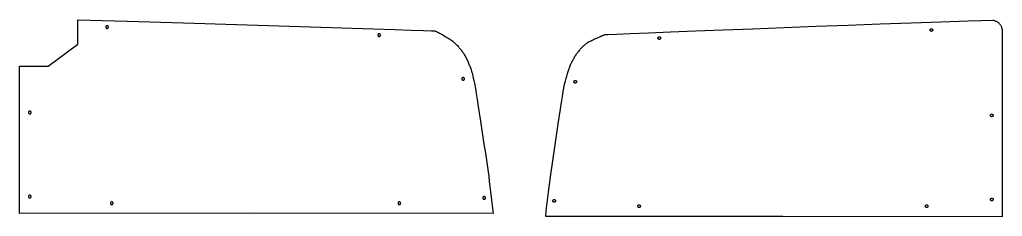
# Model space of a CAD drawing. Extents: x 487 to 8409, y -9760 to -1702.
# Drawn here: x 5910 to 7373, y -3985 to -3692 of the extents above; entities that cross this region are included whole.
import ezdxf

# ---------------------------------------------------------------- set-up
doc = ezdxf.new("R2010")
doc.units = 0
doc.layers.add('Default_Layer', color=1, linetype='CONTINUOUS')

msp = doc.modelspace()

# ---------------------------------------------------------------- linework, layer by layer
at = {"layer": 'Default_Layer'}
for points in [[(6614.6, -3980.1), (6261.4, -3979.8), (5910.1, -3980.2), (5910.1, -3761.2), (5952.3, -3761.2), (5996.8, -3728.6), (5996.8, -3692.1), (6070.2, -3694.4), (6153.9, -3697), (6327.5, -3702.3), (6405, -3704.7), (6468.3, -3706.7), (6492.6, -3707.5), (6511.1, -3708.1), (6522.9, -3708.5), (6526, -3708.6), (6526.9, -3708.7), (6527.2, -3708.7), (6528.1, -3708.9), (6528.9, -3709.2), (6529.7, -3709.5), (6530.5, -3709.8), (6531.3, -3710.2), (6532, -3710.6), (6533.6, -3711.4), (6534.9, -3712.1), (6537.1, -3713.3), (6540, -3714.9), (6543.4, -3716.9), (6545.1, -3717.9), (6546.9, -3719), (6548.6, -3720.1), (6550.3, -3721.1), (6551.9, -3722.2), (6553.3, -3723.2), (6554.7, -3724.2), (6555.3, -3724.7), (6555.8, -3725.1), (6556.8, -3726), (6557.8, -3726.9), (6558.8, -3727.8), (6559.8, -3728.8), (6560.8, -3729.8), (6561.7, -3730.7), (6562.6, -3731.8), (6563.5, -3732.8), (6564.4, -3733.8), (6565.3, -3734.9), (6566.1, -3735.9), (6567, -3737), (6567.8, -3738.1), (6568.6, -3739.2), (6569.3, -3740.3), (6570.1, -3741.4), (6570.9, -3742.6), (6571.6, -3743.8), (6572.3, -3745), (6573, -3746.2), (6573.7, -3747.5), (6574.4, -3748.8), (6575.1, -3750.1), (6575.7, -3751.4), (6576.4, -3752.8), (6577, -3754.2), (6577.6, -3755.5), (6578.2, -3756.9), (6578.8, -3758.3), (6579.3, -3759.7), (6579.9, -3761), (6580.4, -3762.4), (6580.9, -3763.8), (6581.4, -3765.3), (6581.9, -3766.9), (6582.4, -3768.5), (6582.9, -3770.1), (6583.4, -3771.9), (6583.9, -3773.6), (6584.3, -3775.4), (6585.2, -3779), (6586.1, -3782.7), (6586.9, -3786.3), (6587.7, -3789.9), (6588.1, -3792), (6588.6, -3794.7), (6589.1, -3798), (6589.7, -3801.9), (6591.1, -3810.8), (6592.6, -3821), (6595.9, -3842.9), (6597.5, -3853.6), (6598.9, -3863.5), (6600, -3870.3), (6601, -3877.1), (6603.2, -3890.8), (6604.2, -3897.6), (6605.2, -3904.5), (6606.2, -3911.3), (6607.2, -3918.2), (6608.1, -3925.2), (6609, -3932.7), (6609.9, -3940.4), (6610.9, -3948.3), (6612.7, -3964.3), (6613.7, -3972.3), (6614.6, -3980.1)], [(7372.6, -3706.9), (7372.5, -3706.8), (7372.4, -3705.9), (7372.1, -3705), (7371.9, -3704.1), (7371.6, -3703.3), (7371.2, -3702.5), (7370.8, -3701.7), (7370.4, -3700.9), (7369.9, -3700.2), (7369.3, -3699.5), (7368.8, -3698.8), (7368.2, -3698.1), (7367.6, -3697.5), (7366.9, -3696.9), (7366.2, -3696.4), (7365.5, -3695.9), (7364.7, -3695.4), (7363.9, -3695), (7363.1, -3694.6), (7362.3, -3694.2), (7361.5, -3693.9), (7360.7, -3693.7), (7360, -3693.5), (7359.2, -3693.4), (7358.4, -3693.2), (7358.3, -3693.2), (7340.5, -3693.8), (7321.5, -3694.4), (7280.8, -3695.8), (7236.9, -3697.4), (7190.8, -3699), (7143.3, -3700.7), (7095.3, -3702.5), (7047.7, -3704.3), (7001.3, -3706.1), (6957.1, -3707.8), (6915.8, -3709.4), (6878.5, -3710.8), (6845.9, -3712.1), (6818.9, -3713.2), (6798.4, -3714.1), (6785.3, -3714.6), (6781.8, -3714.8), (6780.9, -3714.9), (6780.5, -3714.9), (6779.7, -3715.1), (6778.9, -3715.4), (6778.1, -3715.7), (6777.3, -3716), (6776.5, -3716.4), (6775.7, -3716.8), (6774.2, -3717.5), (6773.7, -3717.8), (6772.8, -3718.2), (6770.5, -3719.2), (6767.5, -3720.5), (6765.8, -3721.3), (6764, -3722.1), (6762.2, -3723), (6760.4, -3723.9), (6758.6, -3724.8), (6756.9, -3725.8), (6755.3, -3726.7), (6754.5, -3727.2), (6753.8, -3727.6), (6753.1, -3728.1), (6752.4, -3728.6), (6751.8, -3729), (6751.3, -3729.4), (6750.3, -3730.3), (6749.3, -3731.2), (6748.3, -3732.2), (6747.3, -3733.1), (6746.3, -3734.1), (6745.4, -3735.1), (6744.5, -3736.1), (6743.6, -3737.1), (6742.7, -3738.1), (6741.8, -3739.2), (6741, -3740.3), (6740.1, -3741.3), (6739.3, -3742.4), (6738.5, -3743.5), (6737.7, -3744.6), (6737, -3745.8), (6736.2, -3746.9), (6735.5, -3748.1), (6734.8, -3749.3), (6734.1, -3750.6), (6733.4, -3751.8), (6732.7, -3753.1), (6732, -3754.4), (6731.4, -3755.8), (6730.7, -3757.1), (6730.1, -3758.5), (6729.5, -3759.9), (6728.9, -3761.2), (6728.3, -3762.6), (6727.8, -3764), (6727.2, -3765.4), (6726.7, -3766.7), (6726.2, -3768.1), (6725.7, -3769.6), (6725.2, -3771.2), (6724.7, -3772.8), (6724.2, -3774.5), (6723.7, -3776.2), (6723.2, -3777.9), (6722.8, -3779.7), (6721.8, -3783.4), (6721, -3787), (6720.1, -3790.7), (6719.4, -3794.2), (6719, -3796.3), (6718.5, -3799), (6717.9, -3802.4), (6717.3, -3806.2), (6716, -3815.1), (6714.4, -3825.3), (6711.2, -3847.2), (6709.6, -3858), (6708.1, -3867.8), (6707.1, -3874.6), (6706.1, -3881.5), (6703.9, -3895.1), (6702.9, -3902), (6701.9, -3908.8), (6700.9, -3915.6), (6699.9, -3922.5), (6699, -3929.6), (6698.1, -3937), (6697.1, -3944.7), (6696.2, -3952.6), (6694.3, -3968.6), (6693.4, -3976.6), (6692.5, -3984.5), (7045.7, -3984.1), (7372.6, -3984.6), (7372.6, -3712), (7372.6, -3706.9)], [(6038.2, -3703.1), (6038.2, -3703.3), (6038.2, -3703.5), (6038.2, -3703.7), (6038.3, -3703.9), (6038.4, -3704.1), (6038.5, -3704.3), (6038.6, -3704.4), (6038.7, -3704.6), (6038.9, -3704.7), (6039, -3704.8), (6039.2, -3704.9), (6039.4, -3705), (6039.6, -3705), (6039.8, -3705.1), (6040, -3705.1), (6040.2, -3705.1), (6040.4, -3705.1), (6040.6, -3705.1), (6040.8, -3705), (6040.9, -3705), (6041.1, -3704.9), (6041.3, -3704.8), (6041.4, -3704.7), (6041.6, -3704.6), (6041.7, -3704.4), (6041.8, -3704.3), (6041.9, -3704.1), (6042, -3703.9), (6042.1, -3703.7), (6042.1, -3703.5), (6042.1, -3703.3), (6042.2, -3703.1), (6042.1, -3702.9), (6042.1, -3702.7), (6042.1, -3702.5), (6042, -3702.4), (6041.9, -3702.2), (6041.8, -3702), (6041.7, -3701.9), (6041.6, -3701.7), (6041.4, -3701.6), (6041.3, -3701.5), (6041.1, -3701.4), (6040.9, -3701.3), (6040.8, -3701.2), (6040.6, -3701.2), (6040.4, -3701.1), (6040.2, -3701.1), (6040, -3701.1), (6039.8, -3701.2), (6039.6, -3701.2), (6039.4, -3701.3), (6039.2, -3701.4), (6039, -3701.5), (6038.9, -3701.6), (6038.7, -3701.7), (6038.6, -3701.9), (6038.5, -3702), (6038.4, -3702.2), (6038.3, -3702.4), (6038.2, -3702.5), (6038.2, -3702.7), (6038.2, -3702.9), (6038.2, -3703.1)], [(6443.2, -3715.1), (6443.2, -3715.3), (6443.2, -3715.5), (6443.2, -3715.7), (6443.3, -3715.9), (6443.4, -3716.1), (6443.5, -3716.3), (6443.6, -3716.4), (6443.7, -3716.6), (6443.9, -3716.7), (6444, -3716.8), (6444.2, -3716.9), (6444.4, -3717), (6444.6, -3717), (6444.8, -3717.1), (6445, -3717.1), (6445.2, -3717.1), (6445.4, -3717.1), (6445.6, -3717.1), (6445.8, -3717), (6445.9, -3717), (6446.1, -3716.9), (6446.3, -3716.8), (6446.4, -3716.7), (6446.6, -3716.6), (6446.7, -3716.4), (6446.8, -3716.3), (6446.9, -3716.1), (6447, -3715.9), (6447.1, -3715.7), (6447.1, -3715.5), (6447.1, -3715.3), (6447.2, -3715.1), (6447.1, -3714.9), (6447.1, -3714.7), (6447.1, -3714.5), (6447, -3714.4), (6446.9, -3714.2), (6446.8, -3714), (6446.7, -3713.9), (6446.6, -3713.7), (6446.4, -3713.6), (6446.3, -3713.5), (6446.1, -3713.4), (6445.9, -3713.3), (6445.8, -3713.2), (6445.6, -3713.2), (6445.4, -3713.1), (6445.2, -3713.1), (6445, -3713.1), (6444.8, -3713.2), (6444.6, -3713.2), (6444.4, -3713.3), (6444.2, -3713.4), (6444, -3713.5), (6443.9, -3713.6), (6443.7, -3713.7), (6443.6, -3713.9), (6443.5, -3714), (6443.4, -3714.2), (6443.3, -3714.4), (6443.2, -3714.5), (6443.2, -3714.7), (6443.2, -3714.9), (6443.2, -3715.1)], [(7268.9, -3707.5), (7268.9, -3707.7), (7268.9, -3707.9), (7268.8, -3708.1), (7268.8, -3708.2), (7268.7, -3708.4), (7268.6, -3708.6), (7268.5, -3708.7), (7268.3, -3708.9), (7268.2, -3709), (7268, -3709.1), (7267.9, -3709.2), (7267.7, -3709.3), (7267.5, -3709.4), (7267.3, -3709.4), (7267.1, -3709.5), (7266.9, -3709.5), (7266.7, -3709.5), (7266.5, -3709.4), (7266.3, -3709.4), (7266.1, -3709.3), (7266, -3709.2), (7265.8, -3709.1), (7265.7, -3709), (7265.5, -3708.9), (7265.4, -3708.7), (7265.3, -3708.6), (7265.2, -3708.4), (7265.1, -3708.2), (7265, -3708.1), (7265, -3707.9), (7264.9, -3707.7), (7264.9, -3707.5), (7264.9, -3707.3), (7265, -3707.1), (7265, -3706.9), (7265.1, -3706.7), (7265.2, -3706.5), (7265.3, -3706.3), (7265.4, -3706.2), (7265.5, -3706), (7265.7, -3705.9), (7265.8, -3705.8), (7266, -3705.7), (7266.1, -3705.6), (7266.3, -3705.6), (7266.5, -3705.5), (7266.7, -3705.5), (7266.9, -3705.5), (7267.1, -3705.5), (7267.3, -3705.5), (7267.5, -3705.6), (7267.7, -3705.6), (7267.9, -3705.7), (7268, -3705.8), (7268.2, -3705.9), (7268.3, -3706), (7268.5, -3706.2), (7268.6, -3706.3), (7268.7, -3706.5), (7268.8, -3706.7), (7268.8, -3706.9), (7268.9, -3707.1), (7268.9, -3707.3), (7268.9, -3707.5)], [(6863.9, -3719.5), (6863.9, -3719.7), (6863.9, -3719.9), (6863.8, -3720.1), (6863.8, -3720.2), (6863.7, -3720.4), (6863.6, -3720.6), (6863.5, -3720.7), (6863.3, -3720.9), (6863.2, -3721), (6863, -3721.1), (6862.9, -3721.2), (6862.7, -3721.3), (6862.5, -3721.4), (6862.3, -3721.4), (6862.1, -3721.5), (6861.9, -3721.5), (6861.7, -3721.5), (6861.5, -3721.4), (6861.3, -3721.4), (6861.1, -3721.3), (6861, -3721.2), (6860.8, -3721.1), (6860.7, -3721), (6860.5, -3720.9), (6860.4, -3720.7), (6860.3, -3720.6), (6860.2, -3720.4), (6860.1, -3720.2), (6860, -3720.1), (6860, -3719.9), (6859.9, -3719.7), (6859.9, -3719.5), (6859.9, -3719.3), (6860, -3719.1), (6860, -3718.9), (6860.1, -3718.7), (6860.2, -3718.5), (6860.3, -3718.3), (6860.4, -3718.2), (6860.5, -3718), (6860.7, -3717.9), (6860.8, -3717.8), (6861, -3717.7), (6861.1, -3717.6), (6861.3, -3717.6), (6861.5, -3717.5), (6861.7, -3717.5), (6861.9, -3717.5), (6862.1, -3717.5), (6862.3, -3717.5), (6862.5, -3717.6), (6862.7, -3717.6), (6862.9, -3717.7), (6863, -3717.8), (6863.2, -3717.9), (6863.3, -3718), (6863.5, -3718.2), (6863.6, -3718.3), (6863.7, -3718.5), (6863.8, -3718.7), (6863.8, -3718.9), (6863.9, -3719.1), (6863.9, -3719.3), (6863.9, -3719.5)], [(6568.2, -3780.1), (6568.2, -3780.3), (6568.2, -3780.5), (6568.2, -3780.7), (6568.3, -3780.9), (6568.4, -3781.1), (6568.5, -3781.3), (6568.6, -3781.4), (6568.7, -3781.6), (6568.9, -3781.7), (6569, -3781.8), (6569.2, -3781.9), (6569.4, -3782), (6569.6, -3782), (6569.8, -3782.1), (6570, -3782.1), (6570.2, -3782.1), (6570.4, -3782.1), (6570.6, -3782.1), (6570.8, -3782), (6570.9, -3782), (6571.1, -3781.9), (6571.3, -3781.8), (6571.4, -3781.7), (6571.6, -3781.6), (6571.7, -3781.4), (6571.8, -3781.3), (6571.9, -3781.1), (6572, -3780.9), (6572.1, -3780.7), (6572.1, -3780.5), (6572.1, -3780.3), (6572.2, -3780.1), (6572.1, -3779.9), (6572.1, -3779.7), (6572.1, -3779.5), (6572, -3779.4), (6571.9, -3779.2), (6571.8, -3779), (6571.7, -3778.9), (6571.6, -3778.7), (6571.4, -3778.6), (6571.3, -3778.5), (6571.1, -3778.4), (6570.9, -3778.3), (6570.8, -3778.2), (6570.6, -3778.2), (6570.4, -3778.1), (6570.2, -3778.1), (6570, -3778.1), (6569.8, -3778.2), (6569.6, -3778.2), (6569.4, -3778.3), (6569.2, -3778.4), (6569, -3778.5), (6568.9, -3778.6), (6568.7, -3778.7), (6568.6, -3778.9), (6568.5, -3779), (6568.4, -3779.2), (6568.3, -3779.4), (6568.2, -3779.5), (6568.2, -3779.7), (6568.2, -3779.9), (6568.2, -3780.1)], [(6738.9, -3784.5), (6738.9, -3784.7), (6738.9, -3784.9), (6738.8, -3785.1), (6738.8, -3785.2), (6738.7, -3785.4), (6738.6, -3785.6), (6738.5, -3785.7), (6738.3, -3785.9), (6738.2, -3786), (6738, -3786.1), (6737.9, -3786.2), (6737.7, -3786.3), (6737.5, -3786.4), (6737.3, -3786.4), (6737.1, -3786.5), (6736.9, -3786.5), (6736.7, -3786.5), (6736.5, -3786.4), (6736.3, -3786.4), (6736.1, -3786.3), (6736, -3786.2), (6735.8, -3786.1), (6735.7, -3786), (6735.5, -3785.9), (6735.4, -3785.7), (6735.3, -3785.6), (6735.2, -3785.4), (6735.1, -3785.2), (6735, -3785.1), (6735, -3784.9), (6734.9, -3784.7), (6734.9, -3784.5), (6734.9, -3784.3), (6735, -3784.1), (6735, -3783.9), (6735.1, -3783.7), (6735.2, -3783.5), (6735.3, -3783.3), (6735.4, -3783.2), (6735.5, -3783), (6735.7, -3782.9), (6735.8, -3782.8), (6736, -3782.7), (6736.1, -3782.6), (6736.3, -3782.6), (6736.5, -3782.5), (6736.7, -3782.5), (6736.9, -3782.5), (6737.1, -3782.5), (6737.3, -3782.5), (6737.5, -3782.6), (6737.7, -3782.6), (6737.9, -3782.7), (6738, -3782.8), (6738.2, -3782.9), (6738.3, -3783), (6738.5, -3783.2), (6738.6, -3783.3), (6738.7, -3783.5), (6738.8, -3783.7), (6738.8, -3783.9), (6738.9, -3784.1), (6738.9, -3784.3), (6738.9, -3784.5)], [(5923.2, -3830.1), (5923.2, -3830.3), (5923.2, -3830.5), (5923.2, -3830.7), (5923.3, -3830.9), (5923.4, -3831.1), (5923.5, -3831.3), (5923.6, -3831.4), (5923.7, -3831.6), (5923.9, -3831.7), (5924, -3831.8), (5924.2, -3831.9), (5924.4, -3832), (5924.6, -3832), (5924.8, -3832.1), (5925, -3832.1), (5925.2, -3832.1), (5925.4, -3832.1), (5925.6, -3832.1), (5925.8, -3832), (5925.9, -3832), (5926.1, -3831.9), (5926.3, -3831.8), (5926.4, -3831.7), (5926.6, -3831.6), (5926.7, -3831.4), (5926.8, -3831.3), (5926.9, -3831.1), (5927, -3830.9), (5927.1, -3830.7), (5927.1, -3830.5), (5927.1, -3830.3), (5927.2, -3830.1), (5927.1, -3829.9), (5927.1, -3829.7), (5927.1, -3829.5), (5927, -3829.4), (5926.9, -3829.2), (5926.8, -3829), (5926.7, -3828.9), (5926.6, -3828.7), (5926.4, -3828.6), (5926.3, -3828.5), (5926.1, -3828.4), (5925.9, -3828.3), (5925.8, -3828.2), (5925.6, -3828.2), (5925.4, -3828.1), (5925.2, -3828.1), (5925, -3828.1), (5924.8, -3828.2), (5924.6, -3828.2), (5924.4, -3828.3), (5924.2, -3828.4), (5924, -3828.5), (5923.9, -3828.6), (5923.7, -3828.7), (5923.6, -3828.9), (5923.5, -3829), (5923.4, -3829.2), (5923.3, -3829.4), (5923.2, -3829.5), (5923.2, -3829.7), (5923.2, -3829.9), (5923.2, -3830.1)], [(7358.8, -3834.5), (7358.8, -3834.7), (7358.8, -3834.9), (7358.7, -3835.1), (7358.7, -3835.2), (7358.6, -3835.4), (7358.5, -3835.6), (7358.4, -3835.7), (7358.2, -3835.9), (7358.1, -3836), (7357.9, -3836.1), (7357.8, -3836.2), (7357.6, -3836.3), (7357.4, -3836.4), (7357.2, -3836.4), (7357, -3836.5), (7356.8, -3836.5), (7356.6, -3836.5), (7356.4, -3836.4), (7356.2, -3836.4), (7356, -3836.3), (7355.9, -3836.2), (7355.7, -3836.1), (7355.5, -3836), (7355.4, -3835.9), (7355.3, -3835.7), (7355.2, -3835.6), (7355.1, -3835.4), (7355, -3835.2), (7354.9, -3835.1), (7354.9, -3834.9), (7354.8, -3834.7), (7354.8, -3834.5), (7354.8, -3834.3), (7354.9, -3834.1), (7354.9, -3833.9), (7355, -3833.7), (7355.1, -3833.5), (7355.2, -3833.3), (7355.3, -3833.2), (7355.4, -3833), (7355.5, -3832.9), (7355.7, -3832.8), (7355.9, -3832.7), (7356, -3832.6), (7356.2, -3832.6), (7356.4, -3832.5), (7356.6, -3832.5), (7356.8, -3832.5), (7357, -3832.5), (7357.2, -3832.5), (7357.4, -3832.6), (7357.6, -3832.6), (7357.8, -3832.7), (7357.9, -3832.8), (7358.1, -3832.9), (7358.2, -3833), (7358.4, -3833.2), (7358.5, -3833.3), (7358.6, -3833.5), (7358.7, -3833.7), (7358.7, -3833.9), (7358.8, -3834.1), (7358.8, -3834.3), (7358.8, -3834.5)], [(5923.2, -3955.1), (5923.2, -3955.3), (5923.2, -3955.5), (5923.2, -3955.7), (5923.3, -3955.9), (5923.4, -3956.1), (5923.5, -3956.3), (5923.6, -3956.4), (5923.7, -3956.6), (5923.9, -3956.7), (5924, -3956.8), (5924.2, -3956.9), (5924.4, -3957), (5924.6, -3957), (5924.8, -3957.1), (5925, -3957.1), (5925.2, -3957.1), (5925.4, -3957.1), (5925.6, -3957.1), (5925.8, -3957), (5925.9, -3957), (5926.1, -3956.9), (5926.3, -3956.8), (5926.4, -3956.7), (5926.6, -3956.6), (5926.7, -3956.4), (5926.8, -3956.3), (5926.9, -3956.1), (5927, -3955.9), (5927.1, -3955.7), (5927.1, -3955.5), (5927.1, -3955.3), (5927.2, -3955.1), (5927.1, -3954.9), (5927.1, -3954.7), (5927.1, -3954.5), (5927, -3954.4), (5926.9, -3954.2), (5926.8, -3954), (5926.7, -3953.9), (5926.6, -3953.7), (5926.4, -3953.6), (5926.3, -3953.5), (5926.1, -3953.4), (5925.9, -3953.3), (5925.8, -3953.2), (5925.6, -3953.2), (5925.4, -3953.1), (5925.2, -3953.1), (5925, -3953.1), (5924.8, -3953.2), (5924.6, -3953.2), (5924.4, -3953.3), (5924.2, -3953.4), (5924, -3953.5), (5923.9, -3953.6), (5923.7, -3953.7), (5923.6, -3953.9), (5923.5, -3954), (5923.4, -3954.2), (5923.3, -3954.4), (5923.2, -3954.5), (5923.2, -3954.7), (5923.2, -3954.9), (5923.2, -3955.1)], [(6045.2, -3965.1), (6045.2, -3965.3), (6045.2, -3965.5), (6045.2, -3965.7), (6045.3, -3965.9), (6045.4, -3966.1), (6045.5, -3966.3), (6045.6, -3966.4), (6045.7, -3966.6), (6045.9, -3966.7), (6046, -3966.8), (6046.2, -3966.9), (6046.4, -3967), (6046.6, -3967), (6046.8, -3967.1), (6047, -3967.1), (6047.2, -3967.1), (6047.4, -3967.1), (6047.6, -3967.1), (6047.8, -3967), (6047.9, -3967), (6048.1, -3966.9), (6048.3, -3966.8), (6048.4, -3966.7), (6048.6, -3966.6), (6048.7, -3966.4), (6048.8, -3966.3), (6048.9, -3966.1), (6049, -3965.9), (6049.1, -3965.7), (6049.1, -3965.5), (6049.1, -3965.3), (6049.2, -3965.1), (6049.1, -3964.9), (6049.1, -3964.7), (6049.1, -3964.5), (6049, -3964.4), (6048.9, -3964.2), (6048.8, -3964), (6048.7, -3963.9), (6048.6, -3963.7), (6048.4, -3963.6), (6048.3, -3963.5), (6048.1, -3963.4), (6047.9, -3963.3), (6047.8, -3963.2), (6047.6, -3963.2), (6047.4, -3963.1), (6047.2, -3963.1), (6047, -3963.1), (6046.8, -3963.2), (6046.6, -3963.2), (6046.4, -3963.3), (6046.2, -3963.4), (6046, -3963.5), (6045.9, -3963.6), (6045.7, -3963.7), (6045.6, -3963.9), (6045.5, -3964), (6045.4, -3964.2), (6045.3, -3964.4), (6045.2, -3964.5), (6045.2, -3964.7), (6045.2, -3964.9), (6045.2, -3965.1)], [(6473.2, -3965.1), (6473.2, -3965.3), (6473.2, -3965.5), (6473.2, -3965.7), (6473.3, -3965.9), (6473.4, -3966.1), (6473.5, -3966.3), (6473.6, -3966.4), (6473.7, -3966.6), (6473.9, -3966.7), (6474, -3966.8), (6474.2, -3966.9), (6474.4, -3967), (6474.6, -3967), (6474.8, -3967.1), (6475, -3967.1), (6475.2, -3967.1), (6475.4, -3967.1), (6475.6, -3967.1), (6475.8, -3967), (6475.9, -3967), (6476.1, -3966.9), (6476.3, -3966.8), (6476.4, -3966.7), (6476.6, -3966.6), (6476.7, -3966.4), (6476.8, -3966.3), (6476.9, -3966.1), (6477, -3965.9), (6477.1, -3965.7), (6477.1, -3965.5), (6477.1, -3965.3), (6477.2, -3965.1), (6477.1, -3964.9), (6477.1, -3964.7), (6477.1, -3964.5), (6477, -3964.4), (6476.9, -3964.2), (6476.8, -3964), (6476.7, -3963.9), (6476.6, -3963.7), (6476.4, -3963.6), (6476.3, -3963.5), (6476.1, -3963.4), (6475.9, -3963.3), (6475.8, -3963.2), (6475.6, -3963.2), (6475.4, -3963.1), (6475.2, -3963.1), (6475, -3963.1), (6474.8, -3963.2), (6474.6, -3963.2), (6474.4, -3963.3), (6474.2, -3963.4), (6474, -3963.5), (6473.9, -3963.6), (6473.7, -3963.7), (6473.6, -3963.9), (6473.5, -3964), (6473.4, -3964.2), (6473.3, -3964.4), (6473.2, -3964.5), (6473.2, -3964.7), (6473.2, -3964.9), (6473.2, -3965.1)], [(6599.4, -3957.2), (6599.4, -3957.4), (6599.4, -3957.6), (6599.5, -3957.8), (6599.6, -3958), (6599.6, -3958.2), (6599.7, -3958.4), (6599.9, -3958.5), (6600, -3958.7), (6600.1, -3958.8), (6600.3, -3958.9), (6600.4, -3959), (6600.6, -3959.1), (6600.8, -3959.2), (6601, -3959.2), (6601.2, -3959.2), (6601.4, -3959.2), (6601.6, -3959.2), (6601.8, -3959.2), (6602, -3959.2), (6602.2, -3959.1), (6602.4, -3959), (6602.5, -3958.9), (6602.7, -3958.8), (6602.8, -3958.7), (6602.9, -3958.5), (6603.1, -3958.4), (6603.2, -3958.2), (6603.2, -3958), (6603.3, -3957.8), (6603.4, -3957.6), (6603.4, -3957.4), (6603.4, -3957.2), (6603.4, -3957), (6603.4, -3956.8), (6603.3, -3956.7), (6603.2, -3956.5), (6603.2, -3956.3), (6603.1, -3956.1), (6602.9, -3956), (6602.8, -3955.8), (6602.7, -3955.7), (6602.5, -3955.6), (6602.4, -3955.5), (6602.2, -3955.4), (6602, -3955.3), (6601.8, -3955.3), (6601.6, -3955.3), (6601.4, -3955.2), (6601.2, -3955.3), (6601, -3955.3), (6600.8, -3955.3), (6600.6, -3955.4), (6600.4, -3955.5), (6600.3, -3955.6), (6600.1, -3955.7), (6600, -3955.8), (6599.9, -3956), (6599.7, -3956.1), (6599.6, -3956.3), (6599.6, -3956.5), (6599.5, -3956.7), (6599.4, -3956.8), (6599.4, -3957), (6599.4, -3957.2)], [(6707.7, -3961.6), (6707.7, -3961.8), (6707.6, -3962), (6707.6, -3962.2), (6707.5, -3962.3), (6707.4, -3962.5), (6707.3, -3962.7), (6707.2, -3962.8), (6707.1, -3963), (6707, -3963.1), (6706.8, -3963.2), (6706.6, -3963.3), (6706.5, -3963.4), (6706.3, -3963.5), (6706.1, -3963.5), (6705.9, -3963.6), (6705.7, -3963.6), (6705.5, -3963.6), (6705.3, -3963.5), (6705.1, -3963.5), (6704.9, -3963.4), (6704.7, -3963.3), (6704.6, -3963.2), (6704.4, -3963.1), (6704.3, -3963), (6704.1, -3962.8), (6704, -3962.7), (6703.9, -3962.5), (6703.8, -3962.3), (6703.8, -3962.2), (6703.7, -3962), (6703.7, -3961.8), (6703.7, -3961.6), (6703.7, -3961.4), (6703.7, -3961.2), (6703.8, -3961), (6703.8, -3960.8), (6703.9, -3960.6), (6704, -3960.5), (6704.1, -3960.3), (6704.3, -3960.2), (6704.4, -3960), (6704.6, -3959.9), (6704.7, -3959.8), (6704.9, -3959.7), (6705.1, -3959.7), (6705.3, -3959.6), (6705.5, -3959.6), (6705.7, -3959.6), (6705.9, -3959.6), (6706.1, -3959.6), (6706.3, -3959.7), (6706.5, -3959.7), (6706.6, -3959.8), (6706.8, -3959.9), (6707, -3960), (6707.1, -3960.2), (6707.2, -3960.3), (6707.3, -3960.5), (6707.4, -3960.6), (6707.5, -3960.8), (6707.6, -3961), (6707.6, -3961.2), (6707.7, -3961.4), (6707.7, -3961.6)], [(7358.8, -3959.5), (7358.8, -3959.7), (7358.8, -3959.9), (7358.7, -3960.1), (7358.7, -3960.2), (7358.6, -3960.4), (7358.5, -3960.6), (7358.4, -3960.7), (7358.2, -3960.9), (7358.1, -3961), (7357.9, -3961.1), (7357.8, -3961.2), (7357.6, -3961.3), (7357.4, -3961.4), (7357.2, -3961.4), (7357, -3961.5), (7356.8, -3961.5), (7356.6, -3961.5), (7356.4, -3961.4), (7356.2, -3961.4), (7356, -3961.3), (7355.9, -3961.2), (7355.7, -3961.1), (7355.5, -3961), (7355.4, -3960.9), (7355.3, -3960.7), (7355.2, -3960.6), (7355.1, -3960.4), (7355, -3960.2), (7354.9, -3960.1), (7354.9, -3959.9), (7354.8, -3959.7), (7354.8, -3959.5), (7354.8, -3959.3), (7354.9, -3959.1), (7354.9, -3958.9), (7355, -3958.7), (7355.1, -3958.5), (7355.2, -3958.3), (7355.3, -3958.2), (7355.4, -3958), (7355.5, -3957.9), (7355.7, -3957.8), (7355.9, -3957.7), (7356, -3957.6), (7356.2, -3957.6), (7356.4, -3957.5), (7356.6, -3957.5), (7356.8, -3957.5), (7357, -3957.5), (7357.2, -3957.5), (7357.4, -3957.6), (7357.6, -3957.6), (7357.8, -3957.7), (7357.9, -3957.8), (7358.1, -3957.9), (7358.2, -3958), (7358.4, -3958.2), (7358.5, -3958.3), (7358.6, -3958.5), (7358.7, -3958.7), (7358.7, -3958.9), (7358.8, -3959.1), (7358.8, -3959.3), (7358.8, -3959.5)], [(6833.9, -3969.5), (6833.9, -3969.7), (6833.9, -3969.9), (6833.8, -3970.1), (6833.8, -3970.2), (6833.7, -3970.4), (6833.6, -3970.6), (6833.5, -3970.7), (6833.3, -3970.9), (6833.2, -3971), (6833, -3971.1), (6832.9, -3971.2), (6832.7, -3971.3), (6832.5, -3971.4), (6832.3, -3971.4), (6832.1, -3971.5), (6831.9, -3971.5), (6831.7, -3971.5), (6831.5, -3971.4), (6831.3, -3971.4), (6831.1, -3971.3), (6831, -3971.2), (6830.8, -3971.1), (6830.7, -3971), (6830.5, -3970.9), (6830.4, -3970.7), (6830.3, -3970.6), (6830.2, -3970.4), (6830.1, -3970.2), (6830, -3970.1), (6830, -3969.9), (6829.9, -3969.7), (6829.9, -3969.5), (6829.9, -3969.3), (6830, -3969.1), (6830, -3968.9), (6830.1, -3968.7), (6830.2, -3968.5), (6830.3, -3968.3), (6830.4, -3968.2), (6830.5, -3968), (6830.7, -3967.9), (6830.8, -3967.8), (6831, -3967.7), (6831.1, -3967.6), (6831.3, -3967.6), (6831.5, -3967.5), (6831.7, -3967.5), (6831.9, -3967.5), (6832.1, -3967.5), (6832.3, -3967.5), (6832.5, -3967.6), (6832.7, -3967.6), (6832.9, -3967.7), (6833, -3967.8), (6833.2, -3967.9), (6833.3, -3968), (6833.5, -3968.2), (6833.6, -3968.3), (6833.7, -3968.5), (6833.8, -3968.7), (6833.8, -3968.9), (6833.9, -3969.1), (6833.9, -3969.3), (6833.9, -3969.5)], [(7261.9, -3969.5), (7261.9, -3969.7), (7261.9, -3969.9), (7261.8, -3970.1), (7261.8, -3970.2), (7261.7, -3970.4), (7261.6, -3970.6), (7261.5, -3970.7), (7261.3, -3970.9), (7261.2, -3971), (7261, -3971.1), (7260.9, -3971.2), (7260.7, -3971.3), (7260.5, -3971.4), (7260.3, -3971.4), (7260.1, -3971.5), (7259.9, -3971.5), (7259.7, -3971.5), (7259.5, -3971.4), (7259.3, -3971.4), (7259.1, -3971.3), (7259, -3971.2), (7258.8, -3971.1), (7258.7, -3971), (7258.5, -3970.9), (7258.4, -3970.7), (7258.3, -3970.6), (7258.2, -3970.4), (7258.1, -3970.2), (7258, -3970.1), (7258, -3969.9), (7257.9, -3969.7), (7257.9, -3969.5), (7257.9, -3969.3), (7258, -3969.1), (7258, -3968.9), (7258.1, -3968.7), (7258.2, -3968.5), (7258.3, -3968.3), (7258.4, -3968.2), (7258.5, -3968), (7258.7, -3967.9), (7258.8, -3967.8), (7259, -3967.7), (7259.1, -3967.6), (7259.3, -3967.6), (7259.5, -3967.5), (7259.7, -3967.5), (7259.9, -3967.5), (7260.1, -3967.5), (7260.3, -3967.5), (7260.5, -3967.6), (7260.7, -3967.6), (7260.9, -3967.7), (7261, -3967.8), (7261.2, -3967.9), (7261.3, -3968), (7261.5, -3968.2), (7261.6, -3968.3), (7261.7, -3968.5), (7261.8, -3968.7), (7261.8, -3968.9), (7261.9, -3969.1), (7261.9, -3969.3), (7261.9, -3969.5)]]:
    msp.add_lwpolyline(points, close=True, dxfattribs=at)

doc.saveas('drawing.dxf')
